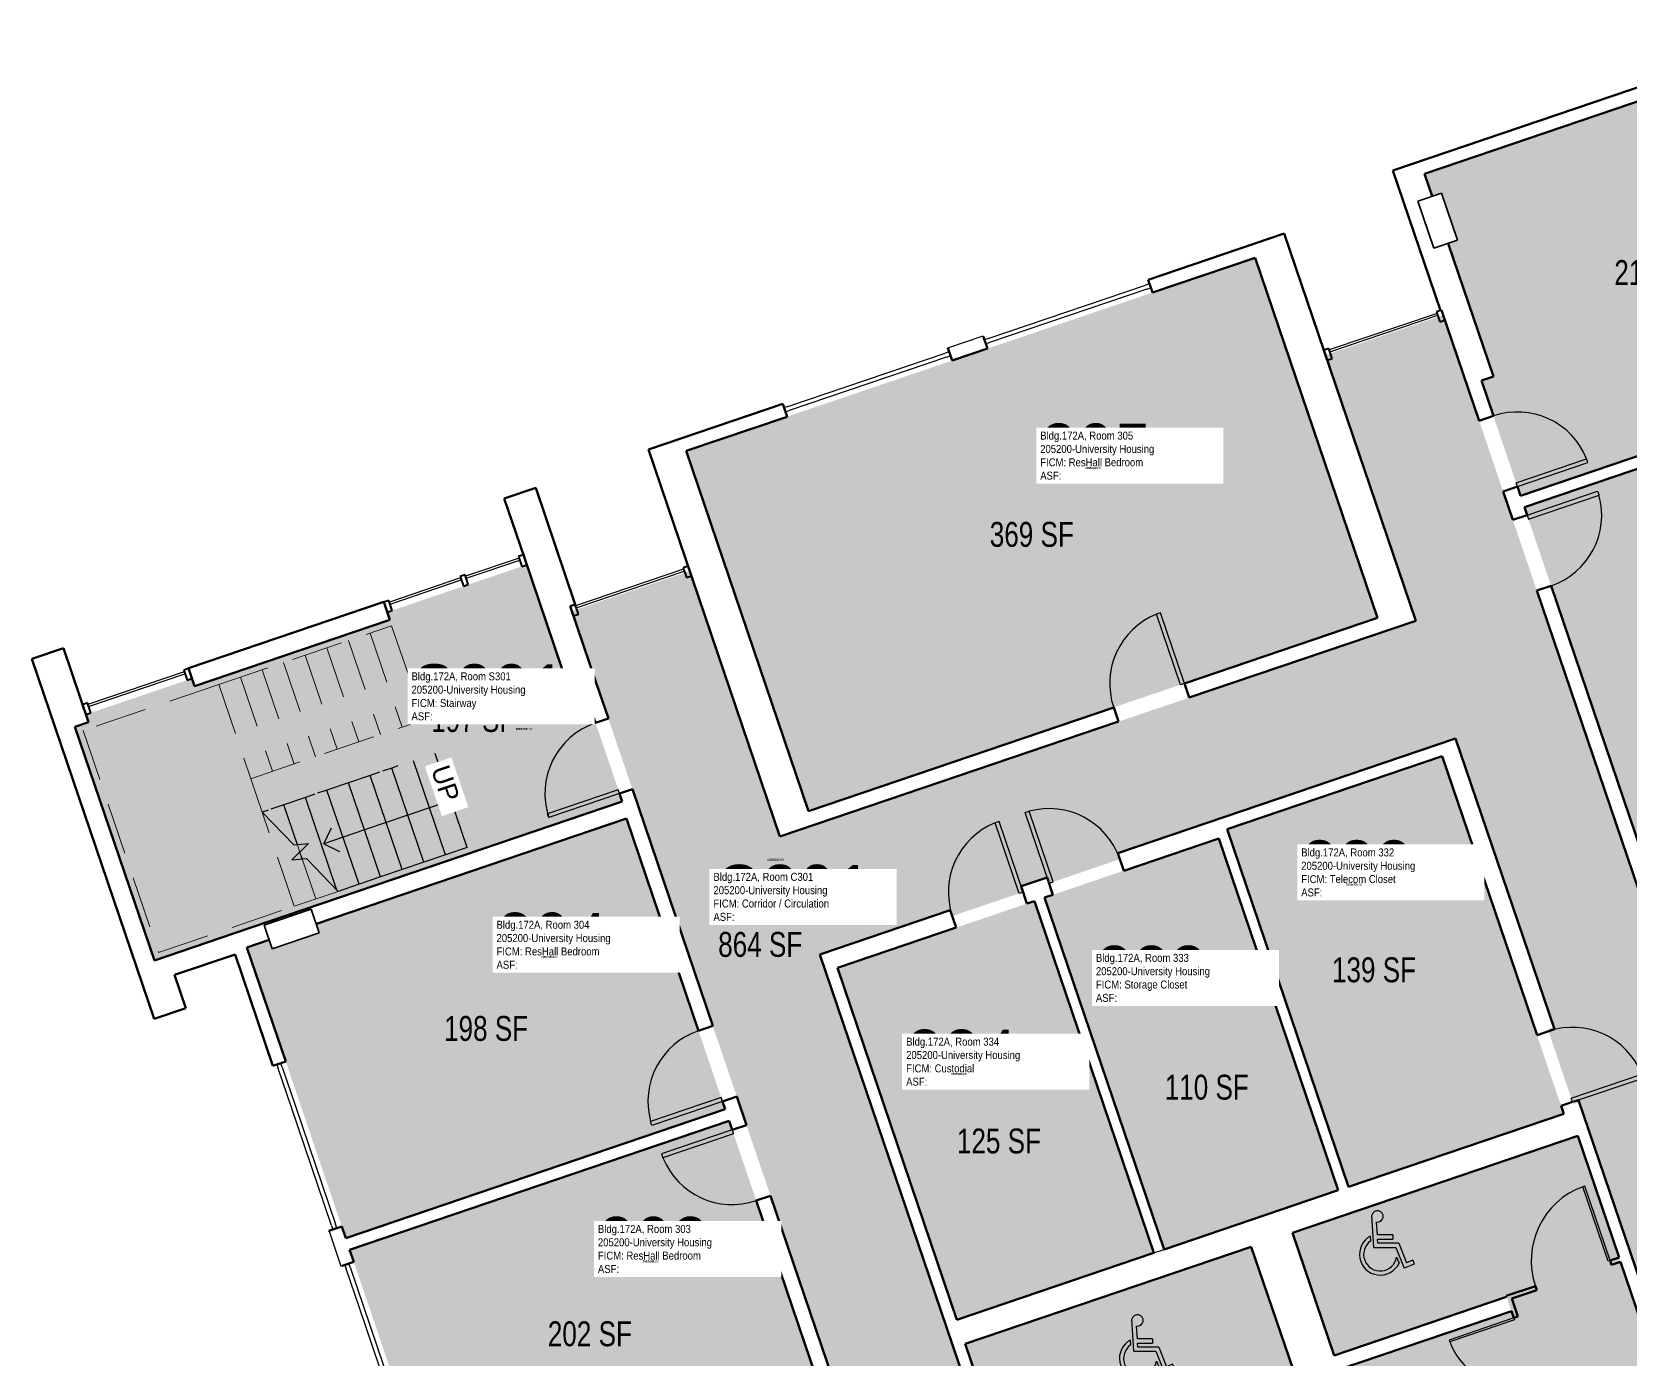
# Model space of a CAD drawing. Header units: inches. Extents: x 69231989 to 69233852, y 27661192 to 27663777.
# Drawn here: x 69231989 to 69232759, y 27663137 to 27663777 of the extents above; entities that cross this region are included whole.
import ezdxf
from ezdxf.enums import TextEntityAlignment as Align

# ---------------------------------------------------------------- set-up
doc = ezdxf.new("R2010")
doc.units = ezdxf.units.IN
doc.header["$LTSCALE"] = 100
doc.header["$MEASUREMENT"] = 0
doc.linetypes.add('DASHED2', pattern=[0.375, 0.25, -0.125])
doc.layers.get('0').update_dxf_attribs({"linetype": 'CONTINUOUS'})
for name, color, linetype in [('A-COLS', 5, 'CONTINUOUS'), ('A-DOOR', 2, 'CONTINUOUS'), ('A-FLOR', 3, 'CONTINUOUS'), ('A-GLAZ', 1, 'CONTINUOUS'), ('A-IDEN-ICON', 4, 'CONTINUOUS'), ('A-IDEN-RNUM', 7, 'CONTINUOUS'), ('A-IDEN-SNUM', 4, 'CONTINUOUS'), ('A-IDEN-VNUM', 4, 'CONTINUOUS'), ('A-WALL', 5, 'CONTINUOUS'), ('AREA-TEXT', 3, 'CONTINUOUS'), ('Rooms-Category-Color', 7, 'CONTINUOUS'), ('Rooms-College-Color', 7, 'CONTINUOUS'), ('Rooms-Department-Color', 7, 'CONTINUOUS'), ('Rooms-Division-Color', 7, 'CONTINUOUS'), ('Rooms-Information', 7, 'CONTINUOUS')]:
    doc.layers.add(name, color=color, linetype=linetype)
doc.styles.add('Arial', font='arial.ttf')
doc.styles.add('CP_AREA', font='arial.ttf', dxfattribs={"height": 15})
doc.styles.add('CP_ROOMSNUMBER', font='arial.ttf', dxfattribs={"height": 1})
doc.styles.add('CP_ROOMVNUMBER', font='arial.ttf', dxfattribs={"width": 0.85, "height": 0.075})

# ---------------------------------------------------------------- blocks, each defined once
blk = doc.blocks.new('Single-Flush Vision - 36_ x 84_ - 90 MIN-2273797-LEVEL 3')
at = {"layer": 'A-DOOR'}
for p, q in [((16, -3.25), (16, -39.25)), ((18, -3.25), (16, -3.25)), ((18, -3.25), (18, -39.25)), ((18, -39.25), (16, -39.25))]:
    blk.add_line(p, q, dxfattribs=at)
at = {"layer": 'A-DOOR', "lineweight": 25}
blk.add_arc((18, -3.25), 36, 180, 270, dxfattribs=at)
blk = doc.blocks.new('08_Single-Flush - 08_Single-Flush_3_-0_ x 7_-0_-5597139-LEVEL 3')
at = {"layer": 'A-DOOR', "color": 7}
for p, q in [((16, -3.62), (16, -39.57)), ((18, -3.62), (16, -3.62)), ((18, -3.62), (18, -39.57)), ((18, -39.57), (16, -39.57))]:
    blk.add_line(p, q, dxfattribs=at)
at = {"layer": 'A-DOOR', "lineweight": 25}
blk.add_arc((18, -3.62), 36, 180, 266.81526, dxfattribs=at)
blk = doc.blocks.new('08_Single-Flush - 08_Single-Flush_3_-0_ x 7_-0_-5597140-LEVEL 3')
at = {"layer": 'A-DOOR', "color": 7}
for p, q in [((16, 3.62), (16, 39.57)), ((18, 39.57), (16, 39.57)), ((18, 3.62), (18, 39.57)), ((18, 3.62), (16, 3.62))]:
    blk.add_line(p, q, dxfattribs=at)
at = {"layer": 'A-DOOR', "lineweight": 25}
blk.add_arc((18, 3.62), 36, 93.18474, 180, dxfattribs=at)
blk = doc.blocks.new('08_Single-Flush - 08_Single-Flush_3_-0_ x 7_-0_ 45 MIN-2224422-LEVEL 3')
at = {"layer": 'A-DOOR', "color": 7}
for p, q in [((16, -2.94), (16, -38.88)), ((18, -2.94), (16, -2.94)), ((18, -2.94), (18, -38.88)), ((18, -38.88), (16, -38.88))]:
    blk.add_line(p, q, dxfattribs=at)
at = {"layer": 'A-DOOR', "lineweight": 25}
blk.add_arc((18, -2.94), 36, 180, 266.81526, dxfattribs=at)
blk = doc.blocks.new('08_Single-Flush - 08_Single-Flush_3_-0_ x 7_-0_ 45 MIN-2224386-LEVEL 3')
at = {"layer": 'A-DOOR', "color": 7}
for p, q in [((16, 2.94), (16, 38.88)), ((18, 38.88), (16, 38.88)), ((18, 2.94), (18, 38.88)), ((18, 2.94), (16, 2.94))]:
    blk.add_line(p, q, dxfattribs=at)
at = {"layer": 'A-DOOR', "lineweight": 25}
blk.add_arc((18, 2.94), 36, 93.18474, 180, dxfattribs=at)
blk = doc.blocks.new('Panel Door - Panel Door_2_-9_ x 7_-8_-4517478-LEVEL 3')
at = {"layer": 'A-DOOR', "color": 7}
for p, q in [((15.5, 1.06), (15.5, 34.05)), ((16.5, 34.05), (15.5, 34.05)), ((16.5, 1.06), (16.5, 34.05)), ((16.5, 1.06), (15.5, 1.06))]:
    blk.add_line(p, q, dxfattribs=at)
at = {"layer": 'A-DOOR', "lineweight": 25}
blk.add_arc((16.5, 1.06), 33, 91.7365, 180, dxfattribs=at)
blk = doc.blocks.new('Panel Door - Panel Door_3_-2_ x 7_-8_-4517477-LEVEL 3')
at = {"layer": 'A-DOOR', "color": 7}
for p, q in [((18, 1.06), (18, 39.05)), ((19, 39.05), (18, 39.05)), ((19, 1.06), (19, 39.05)), ((19, 1.06), (18, 1.06))]:
    blk.add_line(p, q, dxfattribs=at)
at = {"layer": 'A-DOOR', "lineweight": 25}
blk.add_arc((19, 1.06), 38, 91.50796, 180, dxfattribs=at)
blk = doc.blocks.new('CPHC')
for p, q in [((5.49, 8), (5.01, 15.77)), ((6.31, 11), (6.12, 14.1)), ((4.7, 9.57), (4.63, 10.7)), ((5.49, 8), (10.79, 8)), ((10, 11), (6.31, 11)), ((6.37, 10), (10, 10)), ((6.43, 9), (6.37, 10)), ((11.48, 9), (6.43, 9)), ((10, 11), (10, 10)), ((10.79, 8), (12.74, 2.99)), ((11.48, 9), (13.31, 4.28)), ((10.95, 5.66), (11.53, 4.17)), ((15.18, 3.93), (12.74, 2.99)), ((14.82, 4.87), (13.31, 4.28)), ((14.82, 4.87), (15.18, 3.93))]:
    blk.add_line(p, q)
for centre, radius, start, end in [((6.35, 15.46), 1.38, 260.2584, 166.6451), ((7, 6.3), 5, 118.3454, 334.8586), ((7, 6.3), 4, 125.1719, 350.8537)]:
    blk.add_arc(centre, radius, start, end)

msp = doc.modelspace()

# ---------------------------------------------------------------- hatches: boundary and pattern name
at = {"layer": 'Rooms-Category-Color', "true_color": 0x728ef3}
for points in [[(69232660.1, 27663708.29), (69232663.75, 27663697.52), (69232668.25, 27663699.05), (69232675.97, 27663676.33), (69232671.47, 27663674.8), (69232693.28, 27663610.61), (69232687.48, 27663608.63), (69232706.34, 27663553.11), (69232855.89, 27663603.91), (69232855.95, 27663603.93), (69232855.06, 27663606.53), (69232877.73, 27663614.23), (69232878.67, 27663611.45), (69232889.38, 27663615.09), (69232837.28, 27663768.48)], [(69232363.13, 27663401.07), (69232637.43, 27663494.25), (69232578.44, 27663667.88), (69232304.15, 27663574.7)], [(69232837.28, 27663456.8), (69232932.2, 27663489.04), (69232891.48, 27663608.94), (69232880.76, 27663605.3), (69232881.59, 27663602.87), (69232858.86, 27663595.15), (69232857.78, 27663598.35), (69232708.23, 27663547.55), (69232764.66, 27663381.43), (69232852.72, 27663411.35)], [(69232103.19, 27663338.91), (69232092.48, 27663335.27), (69232092.9, 27663334.02), (69232140.08, 27663195.14), (69232323, 27663257.27), (69232275.4, 27663397.41), (69232125.91, 27663346.63), (69232127.34, 27663342.43), (69232104.62, 27663334.71)], [(69232618.52, 27663218.21), (69232560.89, 27663387.86), (69232516.15, 27663372.66), (69232479.94, 27663360.36), (69232476.98, 27663359.35), (69232534.61, 27663189.71)], [(69232200.15, 27663053.49), (69232222.87, 27663061.21), (69232224.06, 27663057.72), (69232373.54, 27663108.5), (69232324.89, 27663251.71), (69232141.97, 27663189.57), (69232190.42, 27663046.95), (69232201.13, 27663050.59)]]:
    msp.add_hatch(color=171, dxfattribs=at).paths.add_polyline_path(points)
at = {"layer": 'Rooms-Category-Color', "true_color": 0xadadad}
for points in [[(69232956.38, 27662608), (69233013.19, 27662627.3), (69232952.18, 27662806.9), (69232902.04, 27662954.49), (69232859.22, 27663080.54), (69232801.14, 27663251.51), (69232758.74, 27663376.32), (69232700.42, 27663548), (69232680.62, 27663606.3), (69232669.1, 27663640.2), (69232612.35, 27663620.92), (69232655.85, 27663492.86), (69232641.95, 27663488.13), (69232363.28, 27663393.47), (69232349.37, 27663388.74), (69232305.86, 27663516.8), (69232249.67, 27663497.71), (69232249.05, 27663497.5), (69232258.02, 27663471.11), (69232260.83, 27663462.83), (69232280.9, 27663403.77), (69232282.26, 27663399.74), (69232282.28, 27663399.68), (69232330.81, 27663256.83), (69232381.35, 27663108.05), (69232431.49, 27662960.46), (69232465.1, 27662861.51), (69232521.92, 27662880.8), (69232520.18, 27662885.93), (69232502, 27662939.42), (69232497.34, 27662953.15), (69232429.13, 27663153.94), (69232370.58, 27663326.31), (69232368.67, 27663331.93), (69232431.51, 27663353.28), (69232432.48, 27663350.44), (69232466.57, 27663362.02), (69232465.6, 27663364.86), (69232478.15, 27663369.12), (69232479.11, 27663366.28), (69232513.2, 27663377.86), (69232512.23, 27663380.7), (69232571.77, 27663400.92), (69232669.47, 27663434.11), (69232675.09, 27663436.02), (69232722.35, 27663296.92), (69232719.51, 27663295.95), (69232731.81, 27663259.73), (69232734.65, 27663260.7), (69232735.58, 27663257.98), (69232804.25, 27663055.82), (69232814.1, 27663026.83), (69232832.86, 27662971.61), (69232834.55, 27662966.62), (69232828.87, 27662964.69), (69232829.19, 27662963.74), (69232835.72, 27662963.19), (69232845.05, 27662935.73), (69232895.99, 27662785.75), (69232893.15, 27662784.79), (69232905.82, 27662747.5), (69232908.66, 27662748.47), (69232914.51, 27662731.25), (69232923.35, 27662705.23), (69232924.51, 27662701.79), (69232924.54, 27662701.73), (69232951.21, 27662623.2)], [(69232273.38, 27663405.7), (69232254.68, 27663460.74), (69232248.17, 27663458.52), (69232245.36, 27663466.81), (69232227.34, 27663519.83), (69232224.98, 27663519.03), (69232160.12, 27663496.99), (69232161.36, 27663493.32), (69232067.21, 27663461.34), (69232065.96, 27663465.01), (69232014.83, 27663447.64), (69232016.08, 27663443.97), (69232009.57, 27663441.76), (69232047.85, 27663329.08), (69232083.53, 27663341.2), (69232086.02, 27663342.05), (69232086.02, 27663342.05), (69232086.67, 27663342.27), (69232100.46, 27663346.96), (69232123.18, 27663354.68), (69232272.61, 27663405.44)], [(69232713.95, 27663294.06), (69232668.58, 27663427.61), (69232573.66, 27663395.36), (69232564.9, 27663392.39), (69232565.88, 27663389.49), (69232623.49, 27663219.9), (69232727.17, 27663255.12), (69232726.25, 27663257.84)], [(69232433.3, 27663344.51), (69232377.08, 27663325.42), (69232434.71, 27663155.77), (69232529.64, 27663188.02), (69232472.01, 27663357.66), (69232469.52, 27663356.82)], [(69232826.83, 27662962.94), (69232805.87, 27663024.63), (69232802.56, 27663023.5), (69232792.89, 27663051.96), (69232798.69, 27663053.93), (69232733.95, 27663244.49), (69232596.48, 27663197.79), (69232616.59, 27663138.61), (69232699.67, 27663166.83), (69232702, 27663159.97), (69232618.92, 27663131.75), (69232632.27, 27663092.45), (69232715.35, 27663120.68), (69232717.69, 27663113.81), (69232634.6, 27663085.59), (69232647.95, 27663046.29), (69232731.03, 27663074.52), (69232733.37, 27663067.65), (69232650.28, 27663039.43), (69232663.63, 27663000.13), (69232746.71, 27663028.36), (69232748.4, 27663023.39), (69232714.32, 27663011.81), (69232596.49, 27662971.78), (69232596.65, 27662971.31), (69232562.4, 27662960.2), (69232560.72, 27662965.17), (69232643.74, 27662993.38), (69232629.75, 27663034.57), (69232546.72, 27663006.36), (69232545.04, 27663011.33), (69232628.06, 27663039.54), (69232614.07, 27663080.73), (69232531.04, 27663052.52), (69232529.35, 27663057.49), (69232612.38, 27663085.7), (69232598.39, 27663126.88), (69232515.36, 27663098.68), (69232513.67, 27663103.65), (69232596.7, 27663131.86), (69232576.6, 27663191.03), (69232438.65, 27663144.17), (69232502.9, 27662955.04), (69232508.7, 27662957.01), (69232509.64, 27662954.26), (69232504.43, 27662952.49), (69232513.65, 27662925.36), (69232515.54, 27662926), (69232528.41, 27662888.13), (69232531.72, 27662889.25), (69232539.81, 27662865.44), (69232604.38, 27662887.37), (69232613.39, 27662860.86), (69232772.18, 27662914.8), (69232763.18, 27662941.32)]]:
    msp.add_hatch(color=253, dxfattribs=at).paths.add_polyline_path(points)
at = {"layer": 'Rooms-College-Color', "true_color": 0xadadad}
for points in [[(69232660.1, 27663708.29), (69232663.75, 27663697.52), (69232668.25, 27663699.05), (69232675.97, 27663676.33), (69232671.47, 27663674.8), (69232693.28, 27663610.61), (69232687.48, 27663608.63), (69232706.34, 27663553.11), (69232855.89, 27663603.91), (69232855.95, 27663603.93), (69232855.06, 27663606.53), (69232877.73, 27663614.23), (69232878.67, 27663611.45), (69232889.38, 27663615.09), (69232837.28, 27663768.48)], [(69232363.13, 27663401.07), (69232637.43, 27663494.25), (69232578.44, 27663667.88), (69232304.15, 27663574.7)], [(69232956.38, 27662608), (69233013.19, 27662627.3), (69232952.18, 27662806.9), (69232902.04, 27662954.49), (69232859.22, 27663080.54), (69232801.14, 27663251.51), (69232758.74, 27663376.32), (69232700.42, 27663548), (69232680.62, 27663606.3), (69232669.1, 27663640.2), (69232612.35, 27663620.92), (69232655.85, 27663492.86), (69232641.95, 27663488.13), (69232363.28, 27663393.47), (69232349.37, 27663388.74), (69232305.86, 27663516.8), (69232249.67, 27663497.71), (69232249.05, 27663497.5), (69232258.02, 27663471.11), (69232260.83, 27663462.83), (69232280.9, 27663403.77), (69232282.26, 27663399.74), (69232282.28, 27663399.68), (69232330.81, 27663256.83), (69232381.35, 27663108.05), (69232431.49, 27662960.46), (69232465.1, 27662861.51), (69232521.92, 27662880.8), (69232520.18, 27662885.93), (69232502, 27662939.42), (69232497.34, 27662953.15), (69232429.13, 27663153.94), (69232370.58, 27663326.31), (69232368.67, 27663331.93), (69232431.51, 27663353.28), (69232432.48, 27663350.44), (69232466.57, 27663362.02), (69232465.6, 27663364.86), (69232478.15, 27663369.12), (69232479.11, 27663366.28), (69232513.2, 27663377.86), (69232512.23, 27663380.7), (69232571.77, 27663400.92), (69232669.47, 27663434.11), (69232675.09, 27663436.02), (69232722.35, 27663296.92), (69232719.51, 27663295.95), (69232731.81, 27663259.73), (69232734.65, 27663260.7), (69232735.58, 27663257.98), (69232804.25, 27663055.82), (69232814.1, 27663026.83), (69232832.86, 27662971.61), (69232834.55, 27662966.62), (69232828.87, 27662964.69), (69232829.19, 27662963.74), (69232835.72, 27662963.19), (69232845.05, 27662935.73), (69232895.99, 27662785.75), (69232893.15, 27662784.79), (69232905.82, 27662747.5), (69232908.66, 27662748.47), (69232914.51, 27662731.25), (69232923.35, 27662705.23), (69232924.51, 27662701.79), (69232924.54, 27662701.73), (69232951.21, 27662623.2)], [(69232837.28, 27663456.8), (69232932.2, 27663489.04), (69232891.48, 27663608.94), (69232880.76, 27663605.3), (69232881.59, 27663602.87), (69232858.86, 27663595.15), (69232857.78, 27663598.35), (69232708.23, 27663547.55), (69232764.66, 27663381.43), (69232852.72, 27663411.35)], [(69232273.38, 27663405.7), (69232254.68, 27663460.74), (69232248.17, 27663458.52), (69232245.36, 27663466.81), (69232227.34, 27663519.83), (69232224.98, 27663519.03), (69232160.12, 27663496.99), (69232161.36, 27663493.32), (69232067.21, 27663461.34), (69232065.96, 27663465.01), (69232014.83, 27663447.64), (69232016.08, 27663443.97), (69232009.57, 27663441.76), (69232047.85, 27663329.08), (69232083.53, 27663341.2), (69232086.02, 27663342.05), (69232086.02, 27663342.05), (69232086.67, 27663342.27), (69232100.46, 27663346.96), (69232123.18, 27663354.68), (69232272.61, 27663405.44)], [(69232713.95, 27663294.06), (69232668.58, 27663427.61), (69232573.66, 27663395.36), (69232564.9, 27663392.39), (69232565.88, 27663389.49), (69232623.49, 27663219.9), (69232727.17, 27663255.12), (69232726.25, 27663257.84)], [(69232103.19, 27663338.91), (69232092.48, 27663335.27), (69232092.9, 27663334.02), (69232140.08, 27663195.14), (69232323, 27663257.27), (69232275.4, 27663397.41), (69232125.91, 27663346.63), (69232127.34, 27663342.43), (69232104.62, 27663334.71)], [(69232618.52, 27663218.21), (69232560.89, 27663387.86), (69232516.15, 27663372.66), (69232479.94, 27663360.36), (69232476.98, 27663359.35), (69232534.61, 27663189.71)], [(69232433.3, 27663344.51), (69232377.08, 27663325.42), (69232434.71, 27663155.77), (69232529.64, 27663188.02), (69232472.01, 27663357.66), (69232469.52, 27663356.82)], [(69232200.15, 27663053.49), (69232222.87, 27663061.21), (69232224.06, 27663057.72), (69232373.54, 27663108.5), (69232324.89, 27663251.71), (69232141.97, 27663189.57), (69232190.42, 27663046.95), (69232201.13, 27663050.59)], [(69232826.83, 27662962.94), (69232805.87, 27663024.63), (69232802.56, 27663023.5), (69232792.89, 27663051.96), (69232798.69, 27663053.93), (69232733.95, 27663244.49), (69232596.48, 27663197.79), (69232616.59, 27663138.61), (69232699.67, 27663166.83), (69232702, 27663159.97), (69232618.92, 27663131.75), (69232632.27, 27663092.45), (69232715.35, 27663120.68), (69232717.69, 27663113.81), (69232634.6, 27663085.59), (69232647.95, 27663046.29), (69232731.03, 27663074.52), (69232733.37, 27663067.65), (69232650.28, 27663039.43), (69232663.63, 27663000.13), (69232746.71, 27663028.36), (69232748.4, 27663023.39), (69232714.32, 27663011.81), (69232596.49, 27662971.78), (69232596.65, 27662971.31), (69232562.4, 27662960.2), (69232560.72, 27662965.17), (69232643.74, 27662993.38), (69232629.75, 27663034.57), (69232546.72, 27663006.36), (69232545.04, 27663011.33), (69232628.06, 27663039.54), (69232614.07, 27663080.73), (69232531.04, 27663052.52), (69232529.35, 27663057.49), (69232612.38, 27663085.7), (69232598.39, 27663126.88), (69232515.36, 27663098.68), (69232513.67, 27663103.65), (69232596.7, 27663131.86), (69232576.6, 27663191.03), (69232438.65, 27663144.17), (69232502.9, 27662955.04), (69232508.7, 27662957.01), (69232509.64, 27662954.26), (69232504.43, 27662952.49), (69232513.65, 27662925.36), (69232515.54, 27662926), (69232528.41, 27662888.13), (69232531.72, 27662889.25), (69232539.81, 27662865.44), (69232604.38, 27662887.37), (69232613.39, 27662860.86), (69232772.18, 27662914.8), (69232763.18, 27662941.32)]]:
    msp.add_hatch(color=253, dxfattribs=at).paths.add_polyline_path(points)
at = {"layer": 'Rooms-Department-Color', "true_color": 0x604aed}
for points in [[(69232660.1, 27663708.29), (69232663.75, 27663697.52), (69232668.25, 27663699.05), (69232675.97, 27663676.33), (69232671.47, 27663674.8), (69232693.28, 27663610.61), (69232687.48, 27663608.63), (69232706.34, 27663553.11), (69232855.89, 27663603.91), (69232855.95, 27663603.93), (69232855.06, 27663606.53), (69232877.73, 27663614.23), (69232878.67, 27663611.45), (69232889.38, 27663615.09), (69232837.28, 27663768.48)], [(69232363.13, 27663401.07), (69232637.43, 27663494.25), (69232578.44, 27663667.88), (69232304.15, 27663574.7)], [(69232837.28, 27663456.8), (69232932.2, 27663489.04), (69232891.48, 27663608.94), (69232880.76, 27663605.3), (69232881.59, 27663602.87), (69232858.86, 27663595.15), (69232857.78, 27663598.35), (69232708.23, 27663547.55), (69232764.66, 27663381.43), (69232852.72, 27663411.35)], [(69232103.19, 27663338.91), (69232092.48, 27663335.27), (69232092.9, 27663334.02), (69232140.08, 27663195.14), (69232323, 27663257.27), (69232275.4, 27663397.41), (69232125.91, 27663346.63), (69232127.34, 27663342.43), (69232104.62, 27663334.71)], [(69232618.52, 27663218.21), (69232560.89, 27663387.86), (69232516.15, 27663372.66), (69232479.94, 27663360.36), (69232476.98, 27663359.35), (69232534.61, 27663189.71)], [(69232200.15, 27663053.49), (69232222.87, 27663061.21), (69232224.06, 27663057.72), (69232373.54, 27663108.5), (69232324.89, 27663251.71), (69232141.97, 27663189.57), (69232190.42, 27663046.95), (69232201.13, 27663050.59)]]:
    msp.add_hatch(color=173, dxfattribs=at).paths.add_polyline_path(points)
at = {"layer": 'Rooms-Department-Color', "true_color": 0xacacac}
for points in [[(69232956.38, 27662608), (69233013.19, 27662627.3), (69232952.18, 27662806.9), (69232902.04, 27662954.49), (69232859.22, 27663080.54), (69232801.14, 27663251.51), (69232758.74, 27663376.32), (69232700.42, 27663548), (69232680.62, 27663606.3), (69232669.1, 27663640.2), (69232612.35, 27663620.92), (69232655.85, 27663492.86), (69232641.95, 27663488.13), (69232363.28, 27663393.47), (69232349.37, 27663388.74), (69232305.86, 27663516.8), (69232249.67, 27663497.71), (69232249.05, 27663497.5), (69232258.02, 27663471.11), (69232260.83, 27663462.83), (69232280.9, 27663403.77), (69232282.26, 27663399.74), (69232282.28, 27663399.68), (69232330.81, 27663256.83), (69232381.35, 27663108.05), (69232431.49, 27662960.46), (69232465.1, 27662861.51), (69232521.92, 27662880.8), (69232520.18, 27662885.93), (69232502, 27662939.42), (69232497.34, 27662953.15), (69232429.13, 27663153.94), (69232370.58, 27663326.31), (69232368.67, 27663331.93), (69232431.51, 27663353.28), (69232432.48, 27663350.44), (69232466.57, 27663362.02), (69232465.6, 27663364.86), (69232478.15, 27663369.12), (69232479.11, 27663366.28), (69232513.2, 27663377.86), (69232512.23, 27663380.7), (69232571.77, 27663400.92), (69232669.47, 27663434.11), (69232675.09, 27663436.02), (69232722.35, 27663296.92), (69232719.51, 27663295.95), (69232731.81, 27663259.73), (69232734.65, 27663260.7), (69232735.58, 27663257.98), (69232804.25, 27663055.82), (69232814.1, 27663026.83), (69232832.86, 27662971.61), (69232834.55, 27662966.62), (69232828.87, 27662964.69), (69232829.19, 27662963.74), (69232835.72, 27662963.19), (69232845.05, 27662935.73), (69232895.99, 27662785.75), (69232893.15, 27662784.79), (69232905.82, 27662747.5), (69232908.66, 27662748.47), (69232914.51, 27662731.25), (69232923.35, 27662705.23), (69232924.51, 27662701.79), (69232924.54, 27662701.73), (69232951.21, 27662623.2)], [(69232273.38, 27663405.7), (69232254.68, 27663460.74), (69232248.17, 27663458.52), (69232245.36, 27663466.81), (69232227.34, 27663519.83), (69232224.98, 27663519.03), (69232160.12, 27663496.99), (69232161.36, 27663493.32), (69232067.21, 27663461.34), (69232065.96, 27663465.01), (69232014.83, 27663447.64), (69232016.08, 27663443.97), (69232009.57, 27663441.76), (69232047.85, 27663329.08), (69232083.53, 27663341.2), (69232086.02, 27663342.05), (69232086.02, 27663342.05), (69232086.67, 27663342.27), (69232100.46, 27663346.96), (69232123.18, 27663354.68), (69232272.61, 27663405.44)], [(69232713.95, 27663294.06), (69232668.58, 27663427.61), (69232573.66, 27663395.36), (69232564.9, 27663392.39), (69232565.88, 27663389.49), (69232623.49, 27663219.9), (69232727.17, 27663255.12), (69232726.25, 27663257.84)], [(69232433.3, 27663344.51), (69232377.08, 27663325.42), (69232434.71, 27663155.77), (69232529.64, 27663188.02), (69232472.01, 27663357.66), (69232469.52, 27663356.82)], [(69232826.83, 27662962.94), (69232805.87, 27663024.63), (69232802.56, 27663023.5), (69232792.89, 27663051.96), (69232798.69, 27663053.93), (69232733.95, 27663244.49), (69232596.48, 27663197.79), (69232616.59, 27663138.61), (69232699.67, 27663166.83), (69232702, 27663159.97), (69232618.92, 27663131.75), (69232632.27, 27663092.45), (69232715.35, 27663120.68), (69232717.69, 27663113.81), (69232634.6, 27663085.59), (69232647.95, 27663046.29), (69232731.03, 27663074.52), (69232733.37, 27663067.65), (69232650.28, 27663039.43), (69232663.63, 27663000.13), (69232746.71, 27663028.36), (69232748.4, 27663023.39), (69232714.32, 27663011.81), (69232596.49, 27662971.78), (69232596.65, 27662971.31), (69232562.4, 27662960.2), (69232560.72, 27662965.17), (69232643.74, 27662993.38), (69232629.75, 27663034.57), (69232546.72, 27663006.36), (69232545.04, 27663011.33), (69232628.06, 27663039.54), (69232614.07, 27663080.73), (69232531.04, 27663052.52), (69232529.35, 27663057.49), (69232612.38, 27663085.7), (69232598.39, 27663126.88), (69232515.36, 27663098.68), (69232513.67, 27663103.65), (69232596.7, 27663131.86), (69232576.6, 27663191.03), (69232438.65, 27663144.17), (69232502.9, 27662955.04), (69232508.7, 27662957.01), (69232509.64, 27662954.26), (69232504.43, 27662952.49), (69232513.65, 27662925.36), (69232515.54, 27662926), (69232528.41, 27662888.13), (69232531.72, 27662889.25), (69232539.81, 27662865.44), (69232604.38, 27662887.37), (69232613.39, 27662860.86), (69232772.18, 27662914.8), (69232763.18, 27662941.32)]]:
    msp.add_hatch(color=253, dxfattribs=at).paths.add_polyline_path(points)
at = {"layer": 'Rooms-Division-Color', "true_color": 0x604aed}
for points in [[(69232660.1, 27663708.29), (69232663.75, 27663697.52), (69232668.25, 27663699.05), (69232675.97, 27663676.33), (69232671.47, 27663674.8), (69232693.28, 27663610.61), (69232687.48, 27663608.63), (69232706.34, 27663553.11), (69232855.89, 27663603.91), (69232855.95, 27663603.93), (69232855.06, 27663606.53), (69232877.73, 27663614.23), (69232878.67, 27663611.45), (69232889.38, 27663615.09), (69232837.28, 27663768.48)], [(69232363.13, 27663401.07), (69232637.43, 27663494.25), (69232578.44, 27663667.88), (69232304.15, 27663574.7)], [(69232837.28, 27663456.8), (69232932.2, 27663489.04), (69232891.48, 27663608.94), (69232880.76, 27663605.3), (69232881.59, 27663602.87), (69232858.86, 27663595.15), (69232857.78, 27663598.35), (69232708.23, 27663547.55), (69232764.66, 27663381.43), (69232852.72, 27663411.35)], [(69232103.19, 27663338.91), (69232092.48, 27663335.27), (69232092.9, 27663334.02), (69232140.08, 27663195.14), (69232323, 27663257.27), (69232275.4, 27663397.41), (69232125.91, 27663346.63), (69232127.34, 27663342.43), (69232104.62, 27663334.71)], [(69232618.52, 27663218.21), (69232560.89, 27663387.86), (69232516.15, 27663372.66), (69232479.94, 27663360.36), (69232476.98, 27663359.35), (69232534.61, 27663189.71)], [(69232200.15, 27663053.49), (69232222.87, 27663061.21), (69232224.06, 27663057.72), (69232373.54, 27663108.5), (69232324.89, 27663251.71), (69232141.97, 27663189.57), (69232190.42, 27663046.95), (69232201.13, 27663050.59)]]:
    msp.add_hatch(color=173, dxfattribs=at).paths.add_polyline_path(points)
at = {"layer": 'Rooms-Division-Color', "true_color": 0xadadad}
for points in [[(69232956.38, 27662608), (69233013.19, 27662627.3), (69232952.18, 27662806.9), (69232902.04, 27662954.49), (69232859.22, 27663080.54), (69232801.14, 27663251.51), (69232758.74, 27663376.32), (69232700.42, 27663548), (69232680.62, 27663606.3), (69232669.1, 27663640.2), (69232612.35, 27663620.92), (69232655.85, 27663492.86), (69232641.95, 27663488.13), (69232363.28, 27663393.47), (69232349.37, 27663388.74), (69232305.86, 27663516.8), (69232249.67, 27663497.71), (69232249.05, 27663497.5), (69232258.02, 27663471.11), (69232260.83, 27663462.83), (69232280.9, 27663403.77), (69232282.26, 27663399.74), (69232282.28, 27663399.68), (69232330.81, 27663256.83), (69232381.35, 27663108.05), (69232431.49, 27662960.46), (69232465.1, 27662861.51), (69232521.92, 27662880.8), (69232520.18, 27662885.93), (69232502, 27662939.42), (69232497.34, 27662953.15), (69232429.13, 27663153.94), (69232370.58, 27663326.31), (69232368.67, 27663331.93), (69232431.51, 27663353.28), (69232432.48, 27663350.44), (69232466.57, 27663362.02), (69232465.6, 27663364.86), (69232478.15, 27663369.12), (69232479.11, 27663366.28), (69232513.2, 27663377.86), (69232512.23, 27663380.7), (69232571.77, 27663400.92), (69232669.47, 27663434.11), (69232675.09, 27663436.02), (69232722.35, 27663296.92), (69232719.51, 27663295.95), (69232731.81, 27663259.73), (69232734.65, 27663260.7), (69232735.58, 27663257.98), (69232804.25, 27663055.82), (69232814.1, 27663026.83), (69232832.86, 27662971.61), (69232834.55, 27662966.62), (69232828.87, 27662964.69), (69232829.19, 27662963.74), (69232835.72, 27662963.19), (69232845.05, 27662935.73), (69232895.99, 27662785.75), (69232893.15, 27662784.79), (69232905.82, 27662747.5), (69232908.66, 27662748.47), (69232914.51, 27662731.25), (69232923.35, 27662705.23), (69232924.51, 27662701.79), (69232924.54, 27662701.73), (69232951.21, 27662623.2)], [(69232273.38, 27663405.7), (69232254.68, 27663460.74), (69232248.17, 27663458.52), (69232245.36, 27663466.81), (69232227.34, 27663519.83), (69232224.98, 27663519.03), (69232160.12, 27663496.99), (69232161.36, 27663493.32), (69232067.21, 27663461.34), (69232065.96, 27663465.01), (69232014.83, 27663447.64), (69232016.08, 27663443.97), (69232009.57, 27663441.76), (69232047.85, 27663329.08), (69232083.53, 27663341.2), (69232086.02, 27663342.05), (69232086.02, 27663342.05), (69232086.67, 27663342.27), (69232100.46, 27663346.96), (69232123.18, 27663354.68), (69232272.61, 27663405.44)], [(69232713.95, 27663294.06), (69232668.58, 27663427.61), (69232573.66, 27663395.36), (69232564.9, 27663392.39), (69232565.88, 27663389.49), (69232623.49, 27663219.9), (69232727.17, 27663255.12), (69232726.25, 27663257.84)], [(69232433.3, 27663344.51), (69232377.08, 27663325.42), (69232434.71, 27663155.77), (69232529.64, 27663188.02), (69232472.01, 27663357.66), (69232469.52, 27663356.82)], [(69232826.83, 27662962.94), (69232805.87, 27663024.63), (69232802.56, 27663023.5), (69232792.89, 27663051.96), (69232798.69, 27663053.93), (69232733.95, 27663244.49), (69232596.48, 27663197.79), (69232616.59, 27663138.61), (69232699.67, 27663166.83), (69232702, 27663159.97), (69232618.92, 27663131.75), (69232632.27, 27663092.45), (69232715.35, 27663120.68), (69232717.69, 27663113.81), (69232634.6, 27663085.59), (69232647.95, 27663046.29), (69232731.03, 27663074.52), (69232733.37, 27663067.65), (69232650.28, 27663039.43), (69232663.63, 27663000.13), (69232746.71, 27663028.36), (69232748.4, 27663023.39), (69232714.32, 27663011.81), (69232596.49, 27662971.78), (69232596.65, 27662971.31), (69232562.4, 27662960.2), (69232560.72, 27662965.17), (69232643.74, 27662993.38), (69232629.75, 27663034.57), (69232546.72, 27663006.36), (69232545.04, 27663011.33), (69232628.06, 27663039.54), (69232614.07, 27663080.73), (69232531.04, 27663052.52), (69232529.35, 27663057.49), (69232612.38, 27663085.7), (69232598.39, 27663126.88), (69232515.36, 27663098.68), (69232513.67, 27663103.65), (69232596.7, 27663131.86), (69232576.6, 27663191.03), (69232438.65, 27663144.17), (69232502.9, 27662955.04), (69232508.7, 27662957.01), (69232509.64, 27662954.26), (69232504.43, 27662952.49), (69232513.65, 27662925.36), (69232515.54, 27662926), (69232528.41, 27662888.13), (69232531.72, 27662889.25), (69232539.81, 27662865.44), (69232604.38, 27662887.37), (69232613.39, 27662860.86), (69232772.18, 27662914.8), (69232763.18, 27662941.32)]]:
    msp.add_hatch(color=253, dxfattribs=at).paths.add_polyline_path(points)

# ---------------------------------------------------------------- linework, layer by layer
at = {"layer": 'A-COLS', "lineweight": 35}
for p, q in [((69232656.89, 27663695.19), (69232668.25, 27663699.05)), ((69232668.25, 27663699.05), (69232675.97, 27663676.33)), ((69232664.61, 27663672.47), (69232656.89, 27663695.19)), ((69232675.97, 27663676.33), (69232664.61, 27663672.47)), ((69232100.76, 27663346.07), (69232123.48, 27663353.79)), ((69232123.48, 27663353.79), (69232127.34, 27663342.43)), ((69232104.62, 27663334.71), (69232100.76, 27663346.07)), ((69232127.34, 27663342.43), (69232104.62, 27663334.71))]:
    msp.add_line(p, q, dxfattribs=at)
at = {"layer": 'A-FLOR', "linetype": 'DASHED2', "lineweight": 5}
for p, q in [((69232078.89, 27663462.14), (69232162.21, 27663490.44)), ((69232162.21, 27663490.44), (69232177.65, 27663444.99)), ((69232141.38, 27663483.37), (69232156.82, 27663437.92)), ((69232151.79, 27663486.9), (69232167.23, 27663441.46)), ((69232120.55, 27663476.29), (69232135.99, 27663430.84)), ((69232130.96, 27663479.83), (69232146.4, 27663434.38)), ((69232089.3, 27663465.68), (69232104.74, 27663420.23)), ((69232099.72, 27663469.21), (69232115.16, 27663423.76)), ((69232110.13, 27663472.75), (69232125.57, 27663427.3)), ((69232078.89, 27663462.14), (69232013.55, 27663439.94)), ((69232078.89, 27663462.14), (69232094.33, 27663416.69)), ((69232094.33, 27663416.69), (69232177.65, 27663444.99)), ((69232013.55, 27663439.94), (69232049.9, 27663332.95)), ((69232099.79, 27663400.59), (69232094.33, 27663416.69)), ((69232115.23, 27663355.14), (69232099.79, 27663400.59)), ((69232117.96, 27663381.32), (69232116.75, 27663384.87)), ((69232125.65, 27663358.68), (69232119.08, 27663378.03)), ((69232136.43, 27663362.34), (69232115.23, 27663355.14)), ((69232136.06, 27663362.22), (69232135.8, 27663363)), ((69232049.9, 27663332.95), (69232115.23, 27663355.14))]:
    msp.add_line(p, q, dxfattribs=at)
at = {"layer": 'A-FLOR'}
for p, q in [((69232198.56, 27663383.45), (69232183.12, 27663428.9)), ((69232156.37, 27663419.81), (69232151.87, 27663418.28)), ((69232162.29, 27663421.82), (69232157.79, 27663420.29)), ((69232165.22, 27663422.82), (69232162.29, 27663421.82)), ((69232177.73, 27663376.37), (69232162.29, 27663421.82)), ((69232188.14, 27663379.91), (69232172.7, 27663425.36)), ((69232141.45, 27663414.75), (69232131.04, 27663411.21)), ((69232151.87, 27663418.28), (69232141.45, 27663414.75)), ((69232156.89, 27663369.3), (69232141.45, 27663414.75)), ((69232167.31, 27663372.83), (69232151.87, 27663418.28)), ((69232110.21, 27663404.13), (69232104.05, 27663402.04)), ((69232120.62, 27663407.67), (69232110.21, 27663404.13)), ((69232116.75, 27663384.87), (69232110.21, 27663404.13)), ((69232125.12, 27663409.2), (69232120.62, 27663407.67)), ((69232135.8, 27663363), (69232120.62, 27663407.67)), ((69232131.04, 27663411.21), (69232126.54, 27663409.68)), ((69232146.48, 27663365.76), (69232131.04, 27663411.21)), ((69232190.84, 27663406.17), (69232180.42, 27663402.64)), ((69232102.63, 27663401.56), (69232099.79, 27663400.59)), ((69232099.79, 27663400.59), (69232115, 27663384.72)), ((69232170.01, 27663399.1), (69232159.59, 27663395.56)), ((69232180.42, 27663402.64), (69232170.01, 27663399.1)), ((69232129.47, 27663385.33), (69232133.22, 27663392.94)), ((69232138.76, 27663388.48), (69232129.47, 27663385.33)), ((69232149.17, 27663392.02), (69232138.76, 27663388.48)), ((69232159.59, 27663395.56), (69232149.17, 27663392.02)), ((69232122.17, 27663385.36), (69232114.05, 27663377.58)), ((69232115, 27663384.72), (69232122.17, 27663385.36)), ((69232119.08, 27663378.03), (69232117.96, 27663381.32)), ((69232129.47, 27663385.33), (69232137.08, 27663381.58)), ((69232198.56, 27663383.45), (69232188.14, 27663379.91)), ((69232114.05, 27663377.58), (69232121.22, 27663378.22)), ((69232121.22, 27663378.22), (69232136.43, 27663362.34)), ((69232167.31, 27663372.83), (69232156.89, 27663369.3)), ((69232177.73, 27663376.37), (69232167.31, 27663372.83)), ((69232188.14, 27663379.91), (69232177.73, 27663376.37)), ((69232146.48, 27663365.76), (69232136.43, 27663362.34)), ((69232156.89, 27663369.3), (69232146.48, 27663365.76))]:
    msp.add_line(p, q, dxfattribs=at)
at = {"layer": 'A-GLAZ'}
for p, q in [((69232506.63, 27663648.24), (69232525.57, 27663654.67)), ((69232526.21, 27663652.78), (69232507.28, 27663646.35)), ((69232527.46, 27663655.32), (69232525.57, 27663654.67)), ((69232526.21, 27663652.78), (69232528.11, 27663653.42)), ((69232468.76, 27663635.37), (69232506.63, 27663648.24)), ((69232507.28, 27663646.35), (69232469.4, 27663633.48)), ((69232449.82, 27663628.94), (69232468.76, 27663635.37)), ((69232666.17, 27663641.05), (69232614.16, 27663623.38)), ((69232614.48, 27663622.43), (69232666.49, 27663640.1)), ((69232449.82, 27663628.94), (69232447.93, 27663628.3)), ((69232448.57, 27663626.4), (69232450.46, 27663627.05)), ((69232469.4, 27663633.48), (69232450.46, 27663627.05)), ((69232410.05, 27663615.43), (69232428.99, 27663621.87)), ((69232429.63, 27663619.97), (69232410.7, 27663613.54)), ((69232430.88, 27663622.51), (69232428.99, 27663621.87)), ((69232429.63, 27663619.97), (69232431.53, 27663620.61)), ((69232372.18, 27663602.57), (69232410.05, 27663615.43)), ((69232410.7, 27663613.54), (69232372.82, 27663600.67)), ((69232353.24, 27663596.13), (69232351.35, 27663595.49)), ((69232353.24, 27663596.13), (69232372.18, 27663602.57)), ((69232372.82, 27663600.67), (69232353.88, 27663594.24)), ((69232351.99, 27663593.6), (69232353.88, 27663594.24)), ((69232223.61, 27663523.05), (69232197.81, 27663514.28)), ((69232198.13, 27663513.34), (69232223.93, 27663522.1)), ((69232195.44, 27663513.48), (69232161.12, 27663501.82)), ((69232161.44, 27663500.87), (69232195.76, 27663512.53)), ((69232302.93, 27663517.66), (69232250.86, 27663499.97)), ((69232251.18, 27663499.02), (69232303.26, 27663516.71)), ((69232303.26, 27663516.71), (69232302.93, 27663517.66)), ((69232250.86, 27663499.97), (69232251.18, 27663499.02)), ((69232062.23, 27663468.23), (69232015.83, 27663452.47)), ((69232016.15, 27663451.52), (69232062.55, 27663467.28)), ((69232106.87, 27663278.91), (69232107.52, 27663277.01)), ((69232113.95, 27663258.07), (69232107.52, 27663277.01)), ((69232109.41, 27663277.66), (69232108.77, 27663279.55)), ((69232109.41, 27663277.66), (69232115.84, 27663258.72)), ((69232126.82, 27663220.2), (69232113.95, 27663258.07)), ((69232115.84, 27663258.72), (69232128.71, 27663220.84)), ((69232133.25, 27663201.26), (69232126.82, 27663220.2)), ((69232128.71, 27663220.84), (69232135.14, 27663201.91)), ((69232133.25, 27663201.26), (69232133.89, 27663199.37)), ((69232135.79, 27663200.01), (69232135.14, 27663201.91)), ((69232139.68, 27663182.33), (69232140.32, 27663180.43)), ((69232146.76, 27663161.5), (69232140.32, 27663180.43)), ((69232142.22, 27663181.08), (69232141.57, 27663182.97)), ((69232142.22, 27663181.08), (69232148.65, 27663162.14)), ((69232159.62, 27663123.62), (69232146.76, 27663161.5)), ((69232148.65, 27663162.14), (69232161.52, 27663124.26))]:
    msp.add_line(p, q, dxfattribs=at)
at = {"layer": 'A-GLAZ', "lineweight": 40}
for p, q in [((69232668.3, 27663642.56), (69232665.93, 27663641.76)), ((69232665.93, 27663641.76), (69232667.54, 27663637.03)), ((69232667.54, 27663637.03), (69232669.91, 27663637.83)), ((69232305.06, 27663519.17), (69232302.69, 27663518.37)), ((69232302.69, 27663518.37), (69232304.3, 27663513.63)), ((69232304.3, 27663513.63), (69232306.67, 27663514.44)), ((69232160.88, 27663502.53), (69232158.51, 27663501.73)), ((69232160.12, 27663496.99), (69232162.48, 27663497.8)), ((69232162.48, 27663497.8), (69232160.88, 27663502.53)), ((69232015.59, 27663453.18), (69232013.22, 27663452.37)), ((69232017.2, 27663448.44), (69232015.59, 27663453.18)), ((69232014.83, 27663447.64), (69232017.2, 27663448.44))]:
    msp.add_line(p, q, dxfattribs=at)
at = {"layer": 'A-GLAZ', "lineweight": 40, "extrusion": (0, 0, -1)}
for p, q in [((69232613.91, 27663624.09), (69232611.55, 27663623.29)), ((69232613.16, 27663618.55), (69232615.52, 27663619.36)), ((69232615.52, 27663619.36), (69232613.91, 27663624.09)), ((69232225.74, 27663524.56), (69232223.37, 27663523.76)), ((69232223.37, 27663523.76), (69232224.98, 27663519.03)), ((69232224.98, 27663519.03), (69232227.34, 27663519.83)), ((69232197.57, 27663515), (69232195.2, 27663514.19)), ((69232195.2, 27663514.19), (69232196.81, 27663509.46)), ((69232199.17, 27663510.26), (69232197.57, 27663515)), ((69232196.81, 27663509.46), (69232199.17, 27663510.26)), ((69232252.22, 27663495.94), (69232250.62, 27663500.68)), ((69232249.86, 27663495.14), (69232252.22, 27663495.94)), ((69232064.36, 27663469.74), (69232061.99, 27663468.94)), ((69232061.99, 27663468.94), (69232063.6, 27663464.2)), ((69232063.6, 27663464.2), (69232065.96, 27663465.01))]:
    msp.add_line(p, q, dxfattribs=at)
at = {"layer": 'A-WALL', "lineweight": 50}
for p, q in [((69232841.34, 27663776.73), (69232644.75, 27663709.95)), ((69232660.1, 27663708.29), (69232837.28, 27663768.48)), ((69232644.75, 27663709.95), (69232667.71, 27663642.36)), ((69232663.75, 27663697.52), (69232660.1, 27663708.29)), ((69232592.45, 27663679.51), (69232526.82, 27663657.21)), ((69232655.85, 27663492.86), (69232592.45, 27663679.51)), ((69232693.28, 27663610.61), (69232671.47, 27663674.8)), ((69232528.91, 27663651.06), (69232578.44, 27663667.88)), ((69232578.44, 27663667.88), (69232637.43, 27663494.25)), ((69232526.82, 27663657.21), (69232528.91, 27663651.06)), ((69232668.3, 27663642.56), (69232686.41, 27663589.26)), ((69232449.37, 27663624.04), (69232447.46, 27663629.66)), ((69232430.24, 27663624.4), (69232432.33, 27663618.25)), ((69232432.33, 27663618.25), (69232449.37, 27663624.04)), ((69232687.48, 27663608.63), (69232693.28, 27663610.61)), ((69232693.27, 27663591.59), (69232687.48, 27663608.63)), ((69232855.89, 27663603.91), (69232706.34, 27663553.11)), ((69232350.7, 27663597.38), (69232285.96, 27663575.39)), ((69232352.79, 27663591.23), (69232350.7, 27663597.38)), ((69232708.23, 27663547.55), (69232857.78, 27663598.35)), ((69232304.15, 27663574.7), (69232352.79, 27663591.23)), ((69232686.41, 27663589.26), (69232693.27, 27663591.59)), ((69232285.96, 27663575.39), (69232349.37, 27663388.74)), ((69232363.13, 27663401.07), (69232304.15, 27663574.7)), ((69232231.64, 27663556.94), (69232216.49, 27663551.79)), ((69232216.49, 27663551.79), (69232226.06, 27663523.62)), ((69232250.73, 27663500.72), (69232231.64, 27663556.94)), ((69232704.85, 27663557.5), (69232697.99, 27663555.17)), ((69232697.99, 27663555.17), (69232702.65, 27663541.44)), ((69232706.34, 27663553.11), (69232704.85, 27663557.5)), ((69232702.65, 27663541.44), (69232709.52, 27663543.78)), ((69232709.52, 27663543.78), (69232708.23, 27663547.55)), ((69232225.74, 27663524.56), (69232248.17, 27663458.52)), ((69232721.09, 27663509.69), (69232714.23, 27663507.36)), ((69232714.23, 27663507.36), (69232787.35, 27663292.11)), ((69232764.66, 27663381.43), (69232721.09, 27663509.69)), ((69232158.43, 27663501.96), (69232064.27, 27663469.98)), ((69232161.36, 27663493.32), (69232158.43, 27663501.96)), ((69232250.73, 27663500.72), (69232248.25, 27663499.87)), ((69232260.83, 27663462.83), (69232248.25, 27663499.87)), ((69232067.21, 27663461.34), (69232161.36, 27663493.32)), ((69232637.43, 27663494.25), (69232544.34, 27663462.63)), ((69232546.67, 27663455.77), (69232655.85, 27663492.86)), ((69232003.98, 27663479.6), (69231988.83, 27663474.45)), ((69231988.83, 27663474.45), (69232047.81, 27663300.82)), ((69232016.08, 27663443.97), (69232003.98, 27663479.6)), ((69232064.27, 27663469.98), (69232067.21, 27663461.34)), ((69232248.17, 27663458.52), (69232254.68, 27663460.74)), ((69232254.68, 27663460.74), (69232260.51, 27663443.57)), ((69232266.66, 27663445.66), (69232260.83, 27663462.83)), ((69232544.34, 27663462.63), (69232546.67, 27663455.77)), ((69232510.25, 27663451.05), (69232363.13, 27663401.07)), ((69232512.58, 27663444.19), (69232510.25, 27663451.05)), ((69232009.57, 27663441.76), (69232016.08, 27663443.97)), ((69232260.51, 27663443.57), (69232266.66, 27663445.66)), ((69232349.37, 27663388.74), (69232512.58, 27663444.19)), ((69232047.85, 27663329.08), (69232009.57, 27663441.76)), ((69232675.09, 27663436.02), (69232512.23, 27663380.7)), ((69232722.71, 27663295.85), (69232675.09, 27663436.02)), ((69232564.9, 27663392.39), (69232668.58, 27663427.61)), ((69232668.58, 27663427.61), (69232714.31, 27663293)), ((69232278.24, 27663411.58), (69232272.09, 27663409.49)), ((69232317, 27663297.48), (69232278.24, 27663411.58)), ((69232273.38, 27663405.7), (69232086.02, 27663342.05)), ((69232272.09, 27663409.49), (69232273.38, 27663405.7)), ((69232275.4, 27663397.41), (69232125.91, 27663346.63)), ((69232275.4, 27663397.41), (69232310.14, 27663295.15)), ((69232623.49, 27663219.9), (69232564.9, 27663392.39)), ((69232512.23, 27663380.7), (69232515.09, 27663372.3)), ((69232515.09, 27663372.3), (69232560.89, 27663387.86)), ((69232560.89, 27663387.86), (69232618.52, 27663218.21)), ((69232478.15, 27663369.12), (69232465.6, 27663364.86)), ((69232481, 27663360.72), (69232478.15, 27663369.12)), ((69232465.6, 27663364.86), (69232468.46, 27663356.46)), ((69232468.46, 27663356.46), (69232472.01, 27663357.66)), ((69232472.01, 27663357.66), (69232529.64, 27663188.02)), ((69232476.98, 27663359.35), (69232481, 27663360.72)), ((69232534.61, 27663189.71), (69232476.98, 27663359.35)), ((69232431.51, 27663353.28), (69232368.67, 27663331.93)), ((69232434.37, 27663344.88), (69232431.51, 27663353.28)), ((69232086.02, 27663342.05), (69232047.85, 27663329.08)), ((69232377.08, 27663325.42), (69232434.37, 27663344.88)), ((69232092.48, 27663335.27), (69232103.19, 27663338.91)), ((69232111.13, 27663280.35), (69232092.48, 27663335.27)), ((69232057.49, 27663322.06), (69232086.73, 27663331.99)), ((69232086.73, 27663331.99), (69232104.98, 27663278.26)), ((69232368.67, 27663331.93), (69232498.28, 27662950.4)), ((69232062.96, 27663305.97), (69232057.49, 27663322.06)), ((69232434.71, 27663155.77), (69232377.08, 27663325.42)), ((69232047.81, 27663300.82), (69232062.96, 27663305.97)), ((69232310.14, 27663295.15), (69232317, 27663297.48)), ((69232714.31, 27663293), (69232722.71, 27663295.85)), ((69232104.98, 27663278.26), (69232111.13, 27663280.35)), ((69232323, 27663257.27), (69232140.08, 27663195.14)), ((69232328.58, 27663263.39), (69232321.72, 27663261.06)), ((69232321.72, 27663261.06), (69232323, 27663257.27)), ((69232333.25, 27663249.66), (69232328.58, 27663263.39)), ((69232731.45, 27663260.8), (69232725.89, 27663258.91)), ((69232725.89, 27663258.91), (69232727.17, 27663255.12)), ((69232734.29, 27663261.76), (69232732.16, 27663261.04)), ((69232813.92, 27663027.36), (69232734.29, 27663261.76)), ((69232141.97, 27663189.57), (69232324.89, 27663251.71)), ((69232324.89, 27663251.71), (69232326.38, 27663247.33)), ((69232326.38, 27663247.33), (69232333.25, 27663249.66)), ((69232623.49, 27663219.9), (69232727.17, 27663255.12)), ((69232596.48, 27663197.79), (69232733.95, 27663244.49)), ((69232733.95, 27663244.49), (69232753.9, 27663185.78)), ((69232344.82, 27663215.58), (69232337.96, 27663213.25)), ((69232337.96, 27663213.25), (69232373.54, 27663108.5)), ((69232417.68, 27663001.11), (69232344.82, 27663215.58)), ((69232618.52, 27663218.21), (69232534.61, 27663189.71)), ((69232138.15, 27663200.82), (69232132, 27663198.73)), ((69232132, 27663198.73), (69232132.09, 27663198.46)), ((69232140.08, 27663195.14), (69232138.15, 27663200.82)), ((69232596.48, 27663197.79), (69232616.59, 27663138.61)), ((69232143.94, 27663183.77), (69232141.97, 27663189.57)), ((69232529.64, 27663188.02), (69232434.71, 27663155.77)), ((69232438.65, 27663144.17), (69232576.6, 27663191.03)), ((69232576.6, 27663191.03), (69232596.7, 27663131.86)), ((69232138.32, 27663181.86), (69232143.94, 27663183.77)), ((69232753.9, 27663185.78), (69232749.52, 27663184.3)), ((69232749.52, 27663184.3), (69232750.2, 27663182.28)), ((69232750.2, 27663182.28), (69232754.58, 27663183.77)), ((69232754.58, 27663183.77), (69232798.69, 27663053.93)), ((69232699.67, 27663166.83), (69232616.59, 27663138.61)), ((69232713.54, 27663172.07), (69232699.51, 27663167.31)), ((69232699.51, 27663167.31), (69232699.67, 27663166.83)), ((69232702.21, 27663165.98), (69232714.22, 27663170.06)), ((69232705.14, 27663157.34), (69232702.21, 27663165.98)), ((69232714.22, 27663170.06), (69232713.54, 27663172.07)), ((69232618.92, 27663131.75), (69232702, 27663159.97)), ((69232702, 27663159.97), (69232703.13, 27663156.66)), ((69232703.13, 27663156.66), (69232705.14, 27663157.34)), ((69232458.6, 27663085.47), (69232438.65, 27663144.17))]:
    msp.add_line(p, q, dxfattribs=at)
at = {"layer": 'A-WALL'}
for p, q in [((69232430.24, 27663624.4), (69232447.3, 27663630.2)), ((69232447.3, 27663630.2), (69232447.46, 27663629.66)), ((69232132.09, 27663198.46), (69232137.79, 27663181.68)), ((69232529.64, 27663188.02), (69232534.61, 27663189.71)), ((69232137.79, 27663181.68), (69232138.32, 27663181.86))]:
    msp.add_line(p, q, dxfattribs=at)

# ---------------------------------------------------------------- block references
at = {"layer": 'A-DOOR'}
for name, p, rotation in [('08_Single-Flush - 08_Single-Flush_3_-0_ x 7_-0_-5597140-LEVEL 3', (69232695.63, 27663573.38), 288.7628105889668), ('08_Single-Flush - 08_Single-Flush_3_-0_ x 7_-0_-5597139-LEVEL 3', (69232711.87, 27663525.57), 108.7628105889668), ('08_Single-Flush - 08_Single-Flush_3_-0_ x 7_-0_-5597140-LEVEL 3', (69232528.46, 27663453.41), 18.76281058896689), ('Single-Flush Vision - 36_ x 84_ - 90 MIN-2273797-LEVEL 3', (69232269.38, 27663427.58), 288.7628105889668), ('08_Single-Flush - 08_Single-Flush_3_-0_ x 7_-0_ 45 MIN-2224422-LEVEL 3', (69232497.1, 27663369.29), 198.7628105889667), ('08_Single-Flush - 08_Single-Flush_3_-0_ x 7_-0_ 45 MIN-2224386-LEVEL 3', (69232450.47, 27663353.45), 18.76281058896674), ('08_Single-Flush - 08_Single-Flush_3_-0_ x 7_-0_ 45 MIN-2224386-LEVEL 3', (69232722.88, 27663276.9), 288.7628105889668), ('08_Single-Flush - 08_Single-Flush_3_-0_ x 7_-0_-5597139-LEVEL 3', (69232319.36, 27663279.27), 288.7628105889668), ('08_Single-Flush - 08_Single-Flush_3_-0_ x 7_-0_-5597140-LEVEL 3', (69232335.6, 27663231.46), 108.7628105889668), ('Panel Door - Panel Door_3_-2_ x 7_-8_-4517477-LEVEL 3', (69232731.87, 27663177.18), 18.76281058896681), ('Panel Door - Panel Door_2_-9_ x 7_-8_-4517478-LEVEL 3', (69232709.44, 27663141.37), 108.7628105889668)]:
    msp.add_blockref(name, p, dxfattribs=dict(at, rotation=rotation))
at = {"layer": 'A-IDEN-ICON', "xscale": 2, "yscale": 2, "zscale": 2}
for p in [(69232624.74, 27663174.72), (69232509.04, 27663124.58)]:
    msp.add_blockref('CPHC', p, dxfattribs=at)

# ---------------------------------------------------------------- texts
at = {"layer": 'A-IDEN-RNUM', "style": 'CP_ROOMSNUMBER'}
for s, p in [('0305-00', (69232496.44, 27663566)), ('S301-00', (69232222.02, 27663440.1)), ('C301-00', (69232343.35, 27663377.19)), ('0332-00', (69232622.25, 27663365.03)), ('0304-00', (69232234.36, 27663330.16)), ('0333-00', (69232523.3, 27663314.19)), ('0334-00', (69232431.83, 27663273.78)), ('0303-00', (69232283.25, 27663183.48))]:
    msp.add_text(s, height=1, dxfattribs=at).set_placement(p)
at = {"layer": 'A-IDEN-SNUM', "style": 'CP_ROOMSNUMBER'}
for s, p in [('172A030500', (69232496.35, 27663566)), ('172AS30100', (69232221.93, 27663440.1)), ('172AC30100', (69232343.27, 27663377.19)), ('172A033200', (69232622.16, 27663365.03)), ('172A030400', (69232234.27, 27663330.16)), ('172A033300', (69232523.2, 27663314.19)), ('172A033400', (69232431.74, 27663273.78)), ('172A030300', (69232283.15, 27663183.48))]:
    msp.add_text(s, height=1, dxfattribs=at).set_placement(p)
at = {"layer": 'A-IDEN-VNUM', "style": 'CP_ROOMVNUMBER', "width": 0.85}
for s, p in [('305', (69232474.84, 27663560.82)), ('S301', (69232171.78, 27663444.76)), ('332', (69232600.65, 27663359.86)), ('C301', (69232317.32, 27663348.08)), ('304', (69232212.76, 27663324.99)), ('333', (69232501.69, 27663309.02)), ('334', (69232410.22, 27663268.6)), ('303', (69232261.64, 27663178.31))]:
    msp.add_text(s, height=27, dxfattribs=at).set_placement(p)
at = {"layer": 'AREA-TEXT', "style": 'CP_AREA', "width": 0.75}
for s, p in [('212 SF', (69232771.84, 27663660.71)), ('369 SF', (69232470.79, 27663534.48)), ('197 SF', (69232201.56, 27663445.21)), ('864 SF', (69232339.88, 27663336.78)), ('139 SF', (69232635.74, 27663324.53)), ('198 SF', (69232207.74, 27663296.27)), ('110 SF', (69232555.12, 27663267.95)), ('125 SF', (69232454.94, 27663242)), ('202 SF', (69232257.76, 27663149.04))]:
    msp.add_text(s, height=12, dxfattribs=at).set_placement(p, align=Align.MIDDLE_CENTER)

# ---------------------------------------------------------------- next in the draw order: texts
at = {"layer": 'A-FLOR', "insert": (69232189.62, 27663424.11), "char_height": 9, "width": 20.851, "attachment_point": 1, "rotation": 288.76281, "line_spacing_factor": 0.941778, "style": 'Arial', "bg_fill": 3, "box_fill_scale": 1.25, "bg_fill_color": 256, "bg_fill_true_color": 13158600, "bg_fill_transparency": 0}
msp.add_mtext('UP', dxfattribs=at)
at = {"layer": 'Rooms-Information', "char_height": 3.8571, "width": 86.4, "attachment_point": 7, "style": 'CP_ROOMVNUMBER', "bg_fill": 3, "box_fill_scale": 1.5, "bg_fill_color": 256, "bg_fill_true_color": 13158600, "bg_fill_transparency": 0}
for s, insert in [('Bldg.172A, Room 305^M^J205200-University Housing^M^JFICM: ResHall Bedroom^M^JASF: ', (69232474.84, 27663560.82)), ('Bldg.172A, Room S301^M^J205200-University Housing^M^JFICM: Stairway^M^JASF: ', (69232171.78, 27663444.76)), ('Bldg.172A, Room 332^M^J205200-University Housing^M^JFICM: Telecom Closet^M^JASF: ', (69232600.65, 27663359.86)), ('Bldg.172A, Room C301^M^J205200-University Housing^M^JFICM: Corridor / Circulation^M^JASF: ', (69232317.32, 27663348.08)), ('Bldg.172A, Room 304^M^J205200-University Housing^M^JFICM: ResHall Bedroom^M^JASF: ', (69232212.76, 27663324.99)), ('Bldg.172A, Room 333^M^J205200-University Housing^M^JFICM: Storage Closet^M^JASF: ', (69232501.69, 27663309.02)), ('Bldg.172A, Room 334^M^J205200-University Housing^M^JFICM: Custodial^M^JASF: ', (69232410.22, 27663268.6)), ('Bldg.172A, Room 303^M^J205200-University Housing^M^JFICM: ResHall Bedroom^M^JASF: ', (69232261.64, 27663178.31))]:
    msp.add_mtext(s, dxfattribs=dict(at, insert=insert))

doc.saveas('drawing.dxf')
